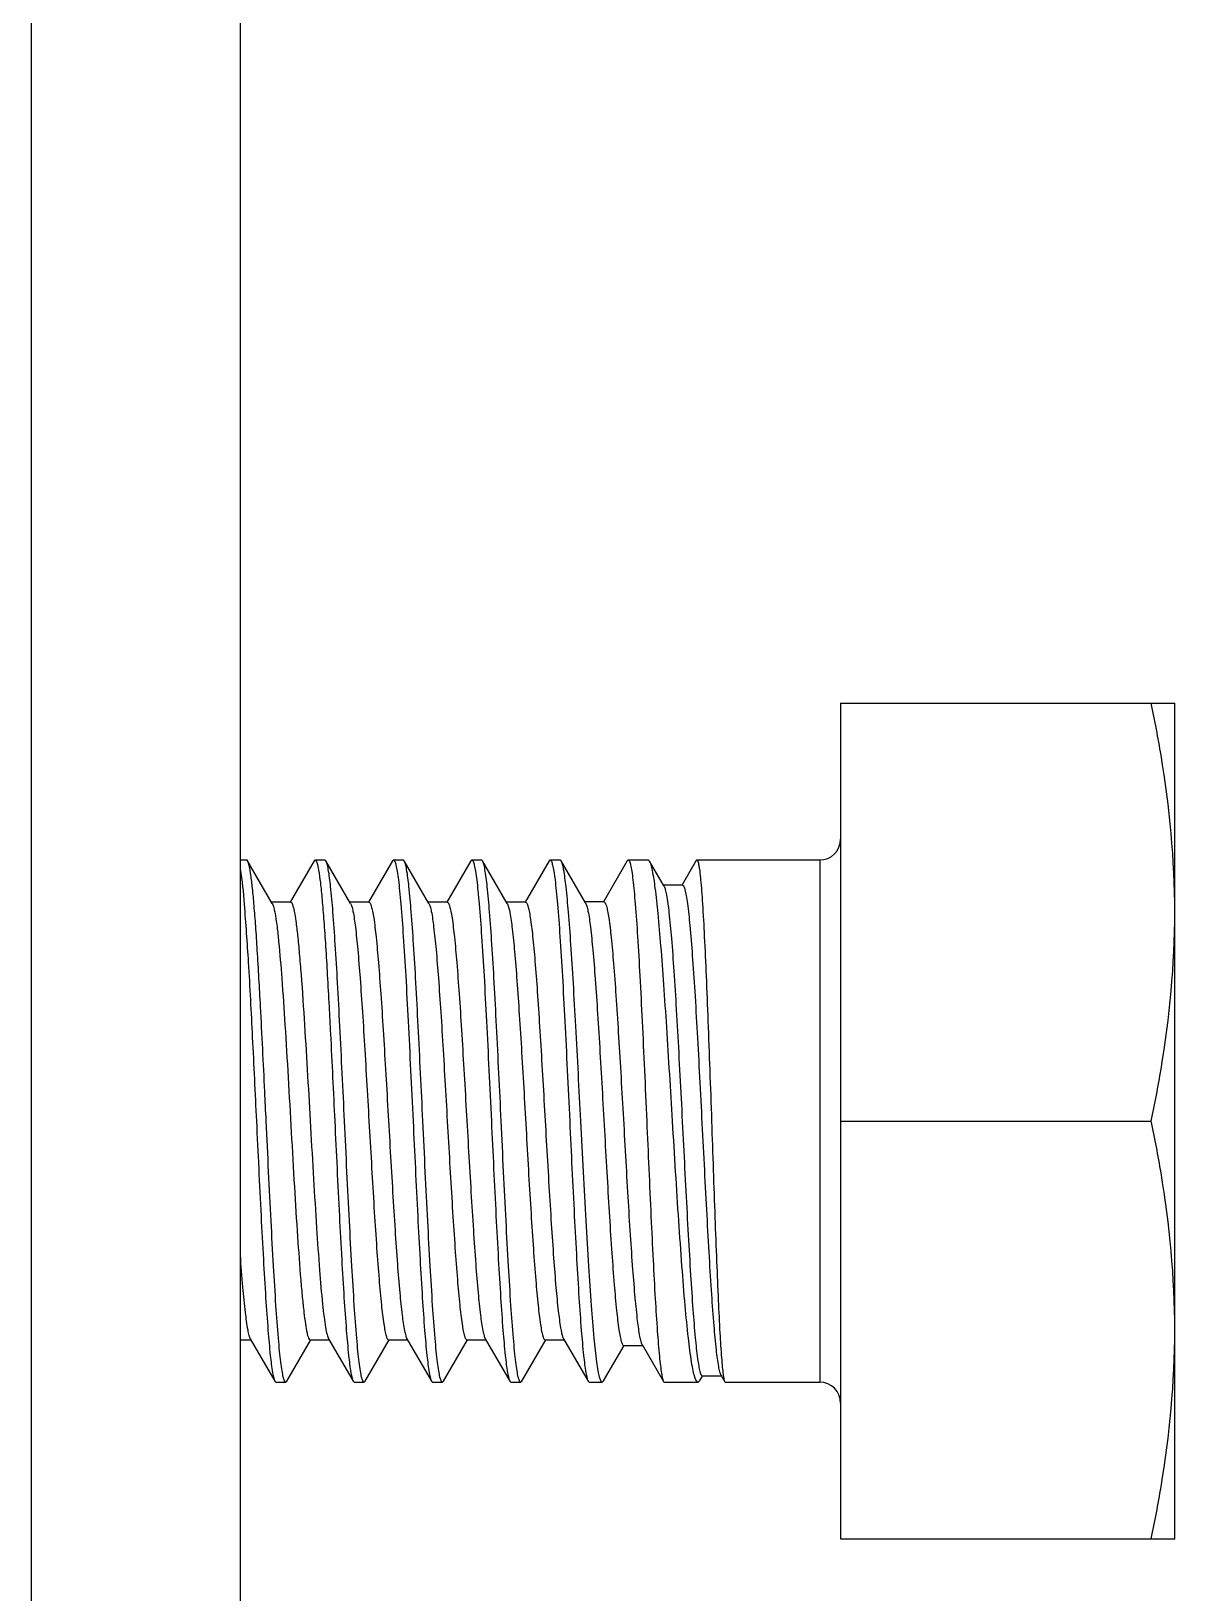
# Model space of a CAD drawing. Extents: x 185245 to 2166646, y -19957 to 815000.
# Drawn here: x 2006048.2 to 2006235.9, y 669549.9 to 669806.3 of the extents above; entities that cross this region are included whole.
import ezdxf

# ---------------------------------------------------------------- set-up
doc = ezdxf.new("R2010")
doc.units = 0
doc.header["$LTSCALE"] = 1000
doc.header["$MEASUREMENT"] = 0

# ---------------------------------------------------------------- blocks, each defined once
blk = doc.blocks.new('gfhhrryyfd')
at = {"linetype": 'Continuous'}
for p, q in [((3693262.17, -1757267.78), (3693262.17, -1760122.69)), ((3693296.46, -1757267.78), (3693296.46, -1760122.69)), ((3693395.05, -1757478.88), (3693395.05, -1757616.05)), ((3693395.05, -1757478.88), (3693449.91, -1757478.88)), ((3693449.91, -1757616.05), (3693449.91, -1757478.88)), ((3693296.46, -1757504.6), (3693297.54, -1757504.6)), ((3693301.75, -1757511.72), (3693297.7, -1757504.75)), ((3693308.62, -1757504.75), (3693304.66, -1757511.55)), ((3693308.62, -1757504.75), (3693308.78, -1757504.6)), ((3693308.78, -1757504.6), (3693310.39, -1757504.6)), ((3693310.56, -1757504.75), (3693310.39, -1757504.6)), ((3693314.6, -1757511.72), (3693310.56, -1757504.75)), ((3693321.47, -1757504.75), (3693317.52, -1757511.55)), ((3693321.47, -1757504.75), (3693321.64, -1757504.6)), ((3693321.64, -1757504.6), (3693323.25, -1757504.6)), ((3693323.42, -1757504.75), (3693323.25, -1757504.6)), ((3693327.46, -1757511.72), (3693323.42, -1757504.75)), ((3693334.33, -1757504.75), (3693330.38, -1757511.55)), ((3693334.33, -1757504.75), (3693334.5, -1757504.6)), ((3693334.5, -1757504.6), (3693336.11, -1757504.6)), ((3693336.28, -1757504.75), (3693336.11, -1757504.6)), ((3693340.32, -1757511.72), (3693336.28, -1757504.75)), ((3693347.19, -1757504.75), (3693343.24, -1757511.55)), ((3693347.19, -1757504.75), (3693347.36, -1757504.6)), ((3693347.36, -1757504.6), (3693349.01, -1757504.6)), ((3693349.19, -1757504.76), (3693349.01, -1757504.6)), ((3693353.19, -1757511.65), (3693349.19, -1757504.76)), ((3693360.02, -1757504.74), (3693356.1, -1757511.48)), ((3693360.02, -1757504.74), (3693360.18, -1757504.6)), ((3693360.18, -1757504.6), (3693363.45, -1757504.6)), ((3693363.7, -1757504.82), (3693363.45, -1757504.6)), ((3693365.97, -1757508.73), (3693363.7, -1757504.82)), ((3693371.35, -1757504.69), (3693369.03, -1757508.69)), ((3693371.35, -1757504.69), (3693371.45, -1757504.6)), ((3693371.45, -1757504.6), (3693391.62, -1757504.6)), ((3693391.62, -1757504.6), (3693391.62, -1757590.33)), ((3693366.07, -1757508.89), (3693365.97, -1757508.73)), ((3693369.1, -1757508.73), (3693365.97, -1757508.73)), ((3693369.03, -1757508.69), (3693369, -1757508.73)), ((3693304.76, -1757511.55), (3693301.65, -1757511.55)), ((3693317.62, -1757511.55), (3693314.5, -1757511.55)), ((3693330.48, -1757511.55), (3693327.36, -1757511.55)), ((3693343.34, -1757511.55), (3693340.22, -1757511.55)), ((3693340.32, -1757511.72), (3693340.36, -1757511.8)), ((3693356.2, -1757511.48), (3693353.09, -1757511.48)), ((3693395.05, -1757547.46), (3693446.05, -1757547.46)), ((3693296.46, -1757583.38), (3693298.23, -1757583.38)), ((3693298.13, -1757583.21), (3693302.19, -1757590.18)), ((3693304.13, -1757590.18), (3693308.07, -1757583.38)), ((3693307.97, -1757583.38), (3693311.09, -1757583.38)), ((3693310.99, -1757583.21), (3693315.05, -1757590.18)), ((3693316.99, -1757590.18), (3693320.93, -1757583.38)), ((3693320.83, -1757583.38), (3693323.95, -1757583.38)), ((3693323.85, -1757583.21), (3693327.9, -1757590.18)), ((3693329.85, -1757590.18), (3693333.79, -1757583.38)), ((3693333.69, -1757583.38), (3693336.81, -1757583.38)), ((3693336.71, -1757583.21), (3693340.76, -1757590.18)), ((3693342.71, -1757590.18), (3693346.65, -1757583.38)), ((3693346.55, -1757583.38), (3693349.67, -1757583.38)), ((3693349.47, -1757583.01), (3693349.57, -1757583.21)), ((3693349.57, -1757583.21), (3693353.62, -1757590.18)), ((3693356.14, -1757590.14), (3693359.53, -1757584.31)), ((3693359.43, -1757584.31), (3693362.55, -1757584.31)), ((3693362.45, -1757584.14), (3693365.99, -1757590.22)), ((3693371.96, -1757590.07), (3693372.39, -1757589.33)), ((3693372.33, -1757589.29), (3693375.46, -1757589.29)), ((3693375.37, -1757589.14), (3693376.02, -1757590.26)), ((3693302.19, -1757590.18), (3693302.35, -1757590.33)), ((3693302.35, -1757590.33), (3693303.97, -1757590.33)), ((3693304.13, -1757590.18), (3693303.97, -1757590.33)), ((3693315.05, -1757590.18), (3693315.21, -1757590.33)), ((3693315.21, -1757590.33), (3693316.82, -1757590.33)), ((3693316.99, -1757590.18), (3693316.82, -1757590.33)), ((3693327.9, -1757590.18), (3693328.07, -1757590.33)), ((3693328.07, -1757590.33), (3693329.68, -1757590.33)), ((3693329.85, -1757590.18), (3693329.68, -1757590.33)), ((3693340.76, -1757590.18), (3693340.93, -1757590.33)), ((3693340.93, -1757590.33), (3693342.54, -1757590.33)), ((3693342.71, -1757590.18), (3693342.54, -1757590.33)), ((3693353.62, -1757590.18), (3693353.79, -1757590.33)), ((3693353.79, -1757590.33), (3693355.93, -1757590.33)), ((3693356.14, -1757590.14), (3693355.93, -1757590.33)), ((3693365.99, -1757590.22), (3693366.12, -1757590.33)), ((3693366.12, -1757590.33), (3693371.66, -1757590.33)), ((3693371.96, -1757590.07), (3693371.66, -1757590.33)), ((3693376.02, -1757590.26), (3693376.1, -1757590.33)), ((3693376.09, -1757590.33), (3693391.62, -1757590.33)), ((3693395.05, -1757616.05), (3693449.91, -1757616.05))]:
    blk.add_line(p, q, dxfattribs=at)
for centre, start, end in [((3693391.62, -1757501.17), 270, 0), ((3693391.62, -1757593.76), 0, 90)]:
    blk.add_arc(centre, 3.43, start, end, dxfattribs=at)
for points, knots in [([(3693449.91, -1757513.17), (3693449.91, -1757504.55), (3693448.81, -1757493.02), (3693446.65, -1757481.71), (3693446.05, -1757478.88)], [0, 0, 0, 0, 0.749211, 1, 1, 1, 1]), ([(3693297.7, -1757504.75), (3693297.69, -1757504.73), (3693297.65, -1757504.66), (3693297.59, -1757504.6), (3693297.54, -1757504.6)], [0, 0, 0, 0, 0.33644, 1, 1, 1, 1]), ([(3693299.82, -1757528.64), (3693299.66, -1757525.57), (3693299.41, -1757521.18), (3693299.05, -1757515.66), (3693298.79, -1757512.27), (3693298.53, -1757509.46), (3693298.28, -1757507.28), (3693298.03, -1757505.79), (3693297.85, -1757504.99), (3693297.7, -1757504.75)], [0, 0, 0, 0, 0.384278, 0.548795, 0.691198, 0.809122, 0.900672, 0.964483, 1, 1, 1, 1]), ([(3693308.78, -1757504.6), (3693308.84, -1757504.6), (3693308.98, -1757504.75), (3693309.17, -1757505.3), (3693309.42, -1757506.53), (3693309.68, -1757508.55), (3693309.96, -1757511.34), (3693310.23, -1757514.83), (3693310.52, -1757518.95), (3693310.8, -1757523.63), (3693310.98, -1757526.92), (3693311.07, -1757528.64)], [0, 0, 0, 0, 0.007293, 0.021459, 0.073997, 0.159035, 0.275243, 0.420481, 0.591942, 0.786408, 1, 1, 1, 1]), ([(3693313.61, -1757547.46), (3693313.36, -1757542.27), (3693313, -1757534.7), (3693312.49, -1757525.03), (3693312.12, -1757518.76), (3693311.75, -1757513.49), (3693311.39, -1757509.39), (3693311.08, -1757506.77), (3693310.79, -1757505.37), (3693310.65, -1757504.91), (3693310.56, -1757504.75)], [0, 0, 0, 0, 0.363934, 0.530187, 0.678191, 0.802879, 0.899992, 0.966292, 0.987243, 1, 1, 1, 1]), ([(3693321.64, -1757504.6), (3693321.74, -1757504.6), (3693321.93, -1757504.95), (3693322.08, -1757505.53), (3693322.28, -1757506.58), (3693322.47, -1757507.99), (3693322.67, -1757509.78), (3693322.95, -1757512.88), (3693323.29, -1757517.54), (3693323.68, -1757523.95), (3693324.07, -1757531.27), (3693324.46, -1757539.21), (3693324.72, -1757544.68), (3693324.86, -1757547.46)], [0, 0, 0, 0, 0.006687, 0.021748, 0.045922, 0.079138, 0.121135, 0.17154, 0.295605, 0.446631, 0.618866, 0.805704, 1, 1, 1, 1]), ([(3693326.47, -1757547.46), (3693326.22, -1757542.27), (3693325.86, -1757534.7), (3693325.35, -1757525.02), (3693324.98, -1757518.76), (3693324.61, -1757513.49), (3693324.25, -1757509.39), (3693323.94, -1757506.77), (3693323.65, -1757505.37), (3693323.51, -1757504.91), (3693323.42, -1757504.75)], [0, 0, 0, 0, 0.363936, 0.530191, 0.678194, 0.802878, 0.899991, 0.966291, 0.987243, 1, 1, 1, 1]), ([(3693334.5, -1757504.6), (3693334.6, -1757504.6), (3693334.79, -1757504.95), (3693334.94, -1757505.53), (3693335.14, -1757506.58), (3693335.33, -1757507.99), (3693335.53, -1757509.78), (3693335.81, -1757512.88), (3693336.15, -1757517.54), (3693336.54, -1757523.95), (3693336.93, -1757531.27), (3693337.32, -1757539.21), (3693337.58, -1757544.68), (3693337.72, -1757547.46)], [0, 0, 0, 0, 0.006686, 0.021748, 0.045922, 0.079137, 0.121134, 0.171539, 0.2956, 0.446625, 0.618862, 0.805702, 1, 1, 1, 1]), ([(3693339.33, -1757547.46), (3693339.08, -1757542.27), (3693338.72, -1757534.7), (3693338.21, -1757525.02), (3693337.84, -1757518.76), (3693337.47, -1757513.49), (3693337.1, -1757509.39), (3693336.8, -1757506.77), (3693336.51, -1757505.37), (3693336.37, -1757504.91), (3693336.28, -1757504.75)], [0, 0, 0, 0, 0.363938, 0.530193, 0.678196, 0.802878, 0.89999, 0.96629, 0.987243, 1, 1, 1, 1]), ([(3693347.36, -1757504.6), (3693347.46, -1757504.6), (3693347.65, -1757504.95), (3693347.79, -1757505.53), (3693348, -1757506.58), (3693348.19, -1757507.99), (3693348.38, -1757509.78), (3693348.67, -1757512.88), (3693349.01, -1757517.54), (3693349.4, -1757523.95), (3693349.79, -1757531.27), (3693350.18, -1757539.21), (3693350.44, -1757544.68), (3693350.58, -1757547.46)], [0, 0, 0, 0, 0.006686, 0.021748, 0.045923, 0.079138, 0.121135, 0.171539, 0.295599, 0.446623, 0.618861, 0.805701, 1, 1, 1, 1]), ([(3693352.4, -1757547.46), (3693352.13, -1757542.28), (3693351.75, -1757534.73), (3693351.2, -1757525.06), (3693350.81, -1757518.81), (3693350.43, -1757513.53), (3693350.04, -1757509.43), (3693349.72, -1757506.8), (3693349.43, -1757505.39), (3693349.28, -1757504.92), (3693349.19, -1757504.76)], [0, 0, 0, 0, 0.36329, 0.529314, 0.6772, 0.8019, 0.899174, 0.965796, 0.986969, 1, 1, 1, 1]), ([(3693360.18, -1757504.6), (3693360.28, -1757504.6), (3693360.46, -1757504.95), (3693360.6, -1757505.53), (3693360.8, -1757506.58), (3693360.97, -1757507.99), (3693361.16, -1757509.78), (3693361.43, -1757512.88), (3693361.75, -1757517.54), (3693362.12, -1757523.95), (3693362.49, -1757531.27), (3693362.86, -1757539.21), (3693363.1, -1757544.68), (3693363.22, -1757547.46)], [0, 0, 0, 0, 0.006577, 0.021598, 0.045743, 0.078947, 0.120936, 0.171341, 0.295421, 0.446481, 0.618759, 0.805647, 1, 1, 1, 1]), ([(3693367.46, -1757547.46), (3693367.15, -1757542.33), (3693366.7, -1757534.85), (3693366.06, -1757525.27), (3693365.6, -1757519.04), (3693365.15, -1757513.77), (3693364.7, -1757509.64), (3693364.32, -1757506.96), (3693363.98, -1757505.5), (3693363.81, -1757505), (3693363.7, -1757504.82)], [0, 0, 0, 0, 0.359931, 0.524763, 0.672002, 0.796741, 0.894844, 0.963163, 0.985535, 1, 1, 1, 1]), ([(3693371.45, -1757504.6), (3693371.54, -1757504.6), (3693371.67, -1757504.98), (3693371.79, -1757505.52), (3693371.94, -1757506.59), (3693372.09, -1757507.98), (3693372.24, -1757509.78), (3693372.45, -1757512.88), (3693372.71, -1757517.54), (3693373, -1757523.95), (3693373.29, -1757531.27), (3693373.58, -1757539.21), (3693373.77, -1757544.68), (3693373.87, -1757547.46)], [0, 0, 0, 0, 0.006021, 0.020821, 0.044863, 0.078011, 0.119986, 0.170402, 0.294571, 0.445788, 0.618273, 0.805395, 1, 1, 1, 1]), ([(3693296.46, -1757506.08), (3693296.81, -1757507.98), (3693297.25, -1757513.1), (3693297.89, -1757522.31), (3693298.5, -1757534.18), (3693298.92, -1757542.88), (3693299.14, -1757547.46)], [0, 0, 0, 0, 0.140047, 0.370694, 0.667791, 1, 1, 1, 1]), ([(3693366.07, -1757508.89), (3693366.16, -1757509.05), (3693366.31, -1757509.54), (3693366.61, -1757510.98), (3693366.94, -1757513.67), (3693367.32, -1757517.84), (3693367.71, -1757523.16), (3693368.09, -1757529.42), (3693368.48, -1757536.39), (3693368.87, -1757543.81), (3693369.25, -1757551.39), (3693369.64, -1757558.87), (3693370.02, -1757565.98), (3693370.4, -1757572.46), (3693370.77, -1757578.09), (3693371.14, -1757582.67), (3693371.46, -1757585.77), (3693371.73, -1757587.59), (3693371.92, -1757588.49), (3693372.06, -1757589), (3693372.24, -1757589.29), (3693372.33, -1757589.29)], [0, 0, 0, 0, 0.007107, 0.018639, 0.0548, 0.107312, 0.174177, 0.252841, 0.34033, 0.433375, 0.528546, 0.622381, 0.711512, 0.792794, 0.863403, 0.920942, 0.963521, 0.978774, 0.989867, 0.996808, 1, 1, 1, 1]), ([(3693369.1, -1757508.73), (3693369.19, -1757508.73), (3693369.38, -1757509.04), (3693369.53, -1757509.58), (3693369.74, -1757510.55), (3693370.02, -1757512.49), (3693370.36, -1757515.77), (3693370.74, -1757520.58), (3693371.13, -1757526.44), (3693371.52, -1757533.11), (3693371.91, -1757540.36), (3693372.29, -1757547.9), (3693372.68, -1757555.46), (3693373.06, -1757562.77), (3693373.44, -1757569.57), (3693373.81, -1757575.62), (3693374.18, -1757580.7), (3693374.55, -1757584.65), (3693374.86, -1757587.18), (3693375.14, -1757588.53), (3693375.28, -1757588.99), (3693375.37, -1757589.14)], [0, 0, 0, 0, 0.00344, 0.010899, 0.022787, 0.039077, 0.08427, 0.144807, 0.218371, 0.302169, 0.393053, 0.48765, 0.582499, 0.674175, 0.759417, 0.835242, 0.899047, 0.9487, 0.982621, 0.993382, 1, 1, 1, 1]), ([(3693301.75, -1757511.72), (3693301.88, -1757511.94), (3693302.06, -1757512.64), (3693302.31, -1757513.93), (3693302.56, -1757515.77), (3693302.93, -1757519.21), (3693303.36, -1757524.58), (3693303.67, -1757529.15), (3693303.83, -1757531.69)], [0, 0, 0, 0, 0.038835, 0.104857, 0.1976, 0.315752, 0.620526, 1, 1, 1, 1]), ([(3693304.76, -1757511.55), (3693304.91, -1757511.55), (3693305.16, -1757512.16), (3693305.38, -1757513.1), (3693305.66, -1757514.87), (3693305.93, -1757517.18), (3693306.21, -1757520.12), (3693306.61, -1757525.01), (3693306.87, -1757528.93), (3693307.04, -1757531.69)], [0, 0, 0, 0, 0.022134, 0.075093, 0.160257, 0.276417, 0.421479, 0.592671, 1, 1, 1, 1]), ([(3693314.6, -1757511.72), (3693314.69, -1757511.87), (3693314.84, -1757512.31), (3693315.13, -1757513.6), (3693315.45, -1757515.96), (3693315.82, -1757519.62), (3693316.19, -1757524.29), (3693316.57, -1757529.79), (3693316.95, -1757535.92), (3693317.33, -1757542.48), (3693317.72, -1757549.21), (3693318.1, -1757555.88), (3693318.48, -1757562.25), (3693318.86, -1757568.08), (3693319.24, -1757573.17), (3693319.61, -1757577.33), (3693319.94, -1757580.16), (3693320.22, -1757581.83), (3693320.41, -1757582.65), (3693320.56, -1757583.13), (3693320.75, -1757583.38), (3693320.83, -1757583.38)], [0, 0, 0, 0, 0.007395, 0.019019, 0.054844, 0.106491, 0.172173, 0.249556, 0.335869, 0.428015, 0.522682, 0.616468, 0.706, 0.788063, 0.859716, 0.918399, 0.962047, 0.977755, 0.989231, 0.996485, 1, 1, 1, 1]), ([(3693317.62, -1757511.55), (3693317.7, -1757511.55), (3693317.89, -1757511.8), (3693318.04, -1757512.28), (3693318.24, -1757513.1), (3693318.51, -1757514.77), (3693318.84, -1757517.6), (3693319.21, -1757521.76), (3693319.59, -1757526.85), (3693319.97, -1757532.69), (3693320.35, -1757539.06), (3693320.73, -1757545.73), (3693321.12, -1757552.46), (3693321.5, -1757559.01), (3693321.88, -1757565.15), (3693322.26, -1757570.65), (3693322.63, -1757575.31), (3693323.01, -1757578.97), (3693323.32, -1757581.34), (3693323.61, -1757582.62), (3693323.76, -1757583.06), (3693323.85, -1757583.21)], [0, 0, 0, 0, 0.003516, 0.010771, 0.022251, 0.037961, 0.081618, 0.140314, 0.21198, 0.294058, 0.383605, 0.477402, 0.572078, 0.664229, 0.750542, 0.827917, 0.893586, 0.945213, 0.981012, 0.992619, 1, 1, 1, 1]), ([(3693327.46, -1757511.72), (3693327.55, -1757511.87), (3693327.7, -1757512.31), (3693327.99, -1757513.6), (3693328.3, -1757515.96), (3693328.68, -1757519.62), (3693329.05, -1757524.29), (3693329.43, -1757529.79), (3693329.81, -1757535.92), (3693330.19, -1757542.48), (3693330.58, -1757549.21), (3693330.96, -1757555.88), (3693331.34, -1757562.25), (3693331.72, -1757568.08), (3693332.1, -1757573.17), (3693332.47, -1757577.33), (3693332.8, -1757580.16), (3693333.07, -1757581.83), (3693333.27, -1757582.65), (3693333.42, -1757583.13), (3693333.61, -1757583.38), (3693333.69, -1757583.38)], [0, 0, 0, 0, 0.007397, 0.019019, 0.054844, 0.106491, 0.172173, 0.249556, 0.335869, 0.428015, 0.522683, 0.616468, 0.706, 0.788064, 0.859716, 0.918399, 0.962047, 0.977754, 0.989232, 0.996484, 1, 1, 1, 1]), ([(3693330.48, -1757511.55), (3693330.56, -1757511.55), (3693330.75, -1757511.8), (3693330.9, -1757512.28), (3693331.09, -1757513.1), (3693331.37, -1757514.77), (3693331.7, -1757517.6), (3693332.07, -1757521.76), (3693332.45, -1757526.85), (3693332.83, -1757532.69), (3693333.21, -1757539.06), (3693333.59, -1757545.73), (3693333.98, -1757552.46), (3693334.36, -1757559.01), (3693334.74, -1757565.15), (3693335.12, -1757570.65), (3693335.49, -1757575.31), (3693335.87, -1757578.97), (3693336.18, -1757581.34), (3693336.47, -1757582.62), (3693336.62, -1757583.06), (3693336.71, -1757583.21)], [0, 0, 0, 0, 0.003515, 0.010771, 0.022249, 0.037962, 0.081619, 0.140314, 0.21198, 0.294058, 0.383605, 0.477402, 0.572078, 0.664229, 0.750541, 0.827917, 0.893586, 0.945213, 0.981012, 0.992621, 1, 1, 1, 1]), ([(3693340.36, -1757511.8), (3693340.58, -1757512.24), (3693340.83, -1757513.63), (3693341.21, -1757516.24), (3693341.56, -1757519.98), (3693341.94, -1757524.69), (3693342.32, -1757530.21), (3693342.7, -1757536.35), (3693343.08, -1757542.87), (3693343.46, -1757549.57), (3693343.83, -1757556.18), (3693344.21, -1757562.49), (3693344.59, -1757568.26), (3693344.97, -1757573.3), (3693345.34, -1757577.41), (3693345.67, -1757580.2), (3693345.94, -1757581.85), (3693346.13, -1757582.66), (3693346.28, -1757583.14), (3693346.47, -1757583.38), (3693346.55, -1757583.38)], [0, 0, 0, 0, 0.020603, 0.057806, 0.110504, 0.176892, 0.254638, 0.340995, 0.432905, 0.527106, 0.620258, 0.709056, 0.790352, 0.861271, 0.919315, 0.962468, 0.977994, 0.989339, 0.996513, 1, 1, 1, 1]), ([(3693343.34, -1757511.55), (3693343.42, -1757511.55), (3693343.6, -1757511.79), (3693343.75, -1757512.26), (3693343.94, -1757513.05), (3693344.21, -1757514.68), (3693344.54, -1757517.42), (3693344.91, -1757521.47), (3693345.28, -1757526.43), (3693345.65, -1757532.13), (3693346.03, -1757538.36), (3693346.53, -1757547.11), (3693347.02, -1757555.81), (3693347.54, -1757564.18), (3693347.91, -1757569.72), (3693348.28, -1757574.48), (3693348.64, -1757578.31), (3693349.01, -1757581.04), (3693349.27, -1757582.51), (3693349.47, -1757583.01)], [0, 0, 0, 0, 0.003451, 0.010528, 0.02171, 0.037015, 0.079558, 0.136815, 0.206829, 0.287179, 0.375068, 0.467432, 0.652658, 0.739058, 0.81724, 0.884486, 0.938474, 0.977372, 1, 1, 1, 1]), ([(3693353.19, -1757511.65), (3693353.28, -1757511.81), (3693353.42, -1757512.26), (3693353.72, -1757513.56), (3693354.04, -1757515.98), (3693354.42, -1757519.71), (3693354.79, -1757524.47), (3693355.18, -1757530.08), (3693355.56, -1757536.32), (3693355.94, -1757542.98), (3693356.33, -1757549.82), (3693356.71, -1757556.58), (3693357.09, -1757563.02), (3693357.47, -1757568.91), (3693357.85, -1757574.04), (3693358.22, -1757578.23), (3693358.55, -1757581.07), (3693358.82, -1757582.75), (3693359.02, -1757583.57), (3693359.16, -1757584.05), (3693359.35, -1757584.31), (3693359.43, -1757584.31)], [0, 0, 0, 0, 0.007409, 0.01909, 0.055149, 0.107148, 0.173245, 0.251046, 0.337725, 0.430132, 0.524922, 0.618672, 0.708016, 0.789761, 0.861007, 0.919255, 0.962504, 0.978047, 0.989392, 0.996551, 1, 1, 1, 1]), ([(3693356.2, -1757511.48), (3693356.29, -1757511.48), (3693356.48, -1757511.74), (3693356.63, -1757512.23), (3693356.83, -1757513.07), (3693357.1, -1757514.78), (3693357.44, -1757517.67), (3693357.81, -1757521.92), (3693358.19, -1757527.12), (3693358.58, -1757533.07), (3693358.96, -1757539.55), (3693359.35, -1757546.32), (3693359.73, -1757553.15), (3693360.11, -1757559.78), (3693360.49, -1757565.98), (3693360.87, -1757571.53), (3693361.25, -1757576.22), (3693361.62, -1757579.9), (3693361.93, -1757582.27), (3693362.22, -1757583.55), (3693362.36, -1757583.98), (3693362.45, -1757584.14)], [0, 0, 0, 0, 0.003529, 0.010847, 0.022435, 0.038293, 0.08234, 0.141503, 0.213655, 0.296174, 0.386062, 0.480058, 0.574763, 0.666765, 0.752768, 0.829708, 0.894868, 0.945981, 0.981331, 0.99276, 1, 1, 1, 1]), ([(3693446.05, -1757547.46), (3693446.65, -1757544.64), (3693448.81, -1757533.33), (3693449.91, -1757521.8), (3693449.91, -1757513.17)], [0, 0, 0, 0, 0.250789, 1, 1, 1, 1]), ([(3693300.75, -1757547.46), (3693300.67, -1757545.84), (3693300.37, -1757539.57), (3693300.07, -1757533.3), (3693299.82, -1757528.64)], [0, 0, 0, 0, 0.258222, 1, 1, 1, 1]), ([(3693311.07, -1757528.64), (3693311.15, -1757530.14), (3693311.47, -1757536.41), (3693311.77, -1757542.69), (3693312, -1757547.46)], [0, 0, 0, 0, 0.238495, 1, 1, 1, 1]), ([(3693303.83, -1757531.69), (3693304.01, -1757534.55), (3693304.36, -1757540.43), (3693304.86, -1757549.28), (3693305.36, -1757558.02), (3693305.86, -1757566.08), (3693306.3, -1757572.15), (3693306.66, -1757576.27), (3693306.91, -1757578.72), (3693307.15, -1757580.64), (3693307.41, -1757582.1), (3693307.61, -1757582.89), (3693307.85, -1757583.38), (3693307.97, -1757583.38)], [0, 0, 0, 0, 0.165501, 0.339784, 0.511803, 0.670616, 0.80615, 0.862438, 0.909852, 0.947659, 0.975319, 0.992557, 1, 1, 1, 1]), ([(3693307.04, -1757531.69), (3693307.4, -1757537.27), (3693307.87, -1757545.71), (3693308.51, -1757556.8), (3693308.98, -1757564.64), (3693309.46, -1757571.48), (3693309.87, -1757576.38), (3693310.22, -1757579.51), (3693310.45, -1757581.19), (3693310.69, -1757582.37), (3693310.87, -1757583), (3693310.99, -1757583.21)], [0, 0, 0, 0, 0.324453, 0.489839, 0.64461, 0.779868, 0.887864, 0.929656, 0.962499, 0.985988, 1, 1, 1, 1]), ([(3693299.14, -1757547.46), (3693299.39, -1757552.66), (3693299.75, -1757560.23), (3693300.26, -1757569.91), (3693300.63, -1757576.17), (3693301, -1757581.44), (3693301.36, -1757585.54), (3693301.67, -1757588.16), (3693301.96, -1757589.56), (3693302.09, -1757590.03), (3693302.19, -1757590.18)], [0, 0, 0, 0, 0.363997, 0.530272, 0.678287, 0.802974, 0.90007, 0.966338, 0.987267, 1, 1, 1, 1]), ([(3693303.97, -1757590.33), (3693303.87, -1757590.33), (3693303.68, -1757589.98), (3693303.53, -1757589.4), (3693303.33, -1757588.35), (3693303.14, -1757586.94), (3693302.94, -1757585.15), (3693302.66, -1757582.05), (3693302.32, -1757577.39), (3693301.93, -1757570.97), (3693301.54, -1757563.66), (3693301.14, -1757555.72), (3693300.88, -1757550.25), (3693300.75, -1757547.46)], [0, 0, 0, 0, 0.006687, 0.021749, 0.045924, 0.07914, 0.121138, 0.171544, 0.295611, 0.44664, 0.618872, 0.805705, 1, 1, 1, 1]), ([(3693312, -1757547.46), (3693312.25, -1757552.66), (3693312.61, -1757560.23), (3693313.12, -1757569.91), (3693313.49, -1757576.17), (3693313.86, -1757581.44), (3693314.22, -1757585.54), (3693314.53, -1757588.16), (3693314.82, -1757589.56), (3693314.95, -1757590.03), (3693315.05, -1757590.18)], [0, 0, 0, 0, 0.363992, 0.530264, 0.678281, 0.802969, 0.900068, 0.966337, 0.987267, 1, 1, 1, 1]), ([(3693316.82, -1757590.33), (3693316.73, -1757590.33), (3693316.54, -1757589.98), (3693316.39, -1757589.4), (3693316.19, -1757588.35), (3693316, -1757586.94), (3693315.8, -1757585.15), (3693315.52, -1757582.05), (3693315.18, -1757577.39), (3693314.79, -1757570.97), (3693314.4, -1757563.66), (3693314, -1757555.72), (3693313.74, -1757550.25), (3693313.61, -1757547.46)], [0, 0, 0, 0, 0.006687, 0.02175, 0.045925, 0.079141, 0.121139, 0.171544, 0.29561, 0.446639, 0.618874, 0.805705, 1, 1, 1, 1]), ([(3693324.86, -1757547.46), (3693325.11, -1757552.66), (3693325.47, -1757560.23), (3693325.98, -1757569.91), (3693326.35, -1757576.17), (3693326.71, -1757581.44), (3693327.08, -1757585.54), (3693327.39, -1757588.16), (3693327.67, -1757589.56), (3693327.81, -1757590.03), (3693327.9, -1757590.18)], [0, 0, 0, 0, 0.36399, 0.530265, 0.678283, 0.80297, 0.900067, 0.966336, 0.987267, 1, 1, 1, 1]), ([(3693329.68, -1757590.33), (3693329.59, -1757590.33), (3693329.4, -1757589.98), (3693329.25, -1757589.4), (3693329.05, -1757588.35), (3693328.86, -1757586.94), (3693328.66, -1757585.15), (3693328.38, -1757582.05), (3693328.04, -1757577.39), (3693327.65, -1757570.97), (3693327.26, -1757563.66), (3693326.86, -1757555.72), (3693326.6, -1757550.25), (3693326.47, -1757547.46)], [0, 0, 0, 0, 0.006687, 0.02175, 0.045926, 0.079142, 0.121139, 0.171543, 0.295606, 0.446635, 0.618871, 0.805705, 1, 1, 1, 1]), ([(3693337.72, -1757547.46), (3693337.96, -1757552.66), (3693338.32, -1757560.23), (3693338.84, -1757569.91), (3693339.21, -1757576.17), (3693339.57, -1757581.44), (3693339.94, -1757585.54), (3693340.25, -1757588.16), (3693340.53, -1757589.56), (3693340.67, -1757590.03), (3693340.76, -1757590.18)], [0, 0, 0, 0, 0.363992, 0.53027, 0.678287, 0.802972, 0.900066, 0.966335, 0.987267, 1, 1, 1, 1]), ([(3693342.54, -1757590.33), (3693342.45, -1757590.33), (3693342.26, -1757589.98), (3693342.11, -1757589.4), (3693341.9, -1757588.35), (3693341.72, -1757586.94), (3693341.52, -1757585.15), (3693341.24, -1757582.05), (3693340.9, -1757577.39), (3693340.51, -1757570.97), (3693340.11, -1757563.66), (3693339.72, -1757555.72), (3693339.46, -1757550.25), (3693339.33, -1757547.46)], [0, 0, 0, 0, 0.006687, 0.021749, 0.045924, 0.07914, 0.121137, 0.17154, 0.295601, 0.446627, 0.618864, 0.805703, 1, 1, 1, 1]), ([(3693350.58, -1757547.46), (3693350.82, -1757552.66), (3693351.18, -1757560.23), (3693351.7, -1757569.91), (3693352.07, -1757576.17), (3693352.43, -1757581.44), (3693352.8, -1757585.54), (3693353.11, -1757588.16), (3693353.39, -1757589.56), (3693353.53, -1757590.03), (3693353.62, -1757590.18)], [0, 0, 0, 0, 0.363998, 0.530276, 0.678291, 0.802973, 0.900067, 0.966336, 0.987267, 1, 1, 1, 1]), ([(3693355.93, -1757590.33), (3693355.83, -1757590.33), (3693355.61, -1757590), (3693355.45, -1757589.4), (3693355.22, -1757588.35), (3693354.91, -1757586.23), (3693354.53, -1757582.65), (3693354.11, -1757577.39), (3693353.68, -1757570.97), (3693353.25, -1757563.66), (3693352.82, -1757555.72), (3693352.54, -1757550.25), (3693352.4, -1757547.46)], [0, 0, 0, 0, 0.007081, 0.022303, 0.046557, 0.07981, 0.172207, 0.296205, 0.44712, 0.619207, 0.805877, 1, 1, 1, 1]), ([(3693363.22, -1757547.46), (3693363.45, -1757552.69), (3693363.78, -1757560.31), (3693364.25, -1757570.04), (3693364.59, -1757576.32), (3693364.92, -1757581.59), (3693365.21, -1757585.27), (3693365.46, -1757587.56), (3693365.62, -1757588.78), (3693365.78, -1757589.62), (3693365.9, -1757590.07), (3693365.99, -1757590.22)], [0, 0, 0, 0, 0.366142, 0.533181, 0.681612, 0.806274, 0.90284, 0.939518, 0.968031, 0.988196, 1, 1, 1, 1]), ([(3693371.66, -1757590.33), (3693371.55, -1757590.33), (3693371.29, -1757590.02), (3693371.08, -1757589.4), (3693370.81, -1757588.36), (3693370.44, -1757586.23), (3693369.99, -1757582.65), (3693369.48, -1757577.39), (3693368.98, -1757570.98), (3693368.47, -1757563.66), (3693367.96, -1757555.72), (3693367.63, -1757550.25), (3693367.46, -1757547.46)], [0, 0, 0, 0, 0.007835, 0.023392, 0.047821, 0.08116, 0.173569, 0.297436, 0.448123, 0.619913, 0.806242, 1, 1, 1, 1]), ([(3693373.87, -1757547.46), (3693373.96, -1757550.16), (3693374.14, -1757555.44), (3693374.41, -1757563.14), (3693374.68, -1757570.27), (3693374.95, -1757576.59), (3693375.2, -1757581.86), (3693375.43, -1757585.51), (3693375.62, -1757587.77), (3693375.74, -1757588.94), (3693375.87, -1757589.73), (3693375.95, -1757590.14), (3693376.02, -1757590.26)], [0, 0, 0, 0, 0.188442, 0.370144, 0.538605, 0.687798, 0.812406, 0.907981, 0.943781, 0.971161, 0.989909, 1, 1, 1, 1]), ([(3693449.91, -1757581.76), (3693449.91, -1757573.13), (3693448.81, -1757561.6), (3693446.65, -1757550.29), (3693446.05, -1757547.46)], [0, 0, 0, 0, 0.749211, 1, 1, 1, 1]), ([(3693296.46, -1757569.45), (3693296.59, -1757571.21), (3693296.83, -1757574.37), (3693297.23, -1757578.47), (3693297.57, -1757581.13), (3693297.88, -1757582.56), (3693298.03, -1757583.04), (3693298.13, -1757583.21)], [0, 0, 0, 0, 0.381828, 0.682922, 0.89127, 0.958208, 1, 1, 1, 1]), ([(3693446.05, -1757616.05), (3693446.65, -1757613.22), (3693448.81, -1757601.91), (3693449.91, -1757590.38), (3693449.91, -1757581.76)], [0, 0, 0, 0, 0.250789, 1, 1, 1, 1])]:
    blk.add_open_spline(points, degree=3, knots=knots, dxfattribs=at)

msp = doc.modelspace()

# ---------------------------------------------------------------- block references
at = {"lineweight": -3, "xscale": 0.9999959468841553, "yscale": 0.9999959506094456, "zscale": 0.9999959495959999}
msp.add_blockref('gfhhrryyfd', (-1687199, 2427167.71, 0), dxfattribs=at)

doc.saveas('drawing.dxf')
